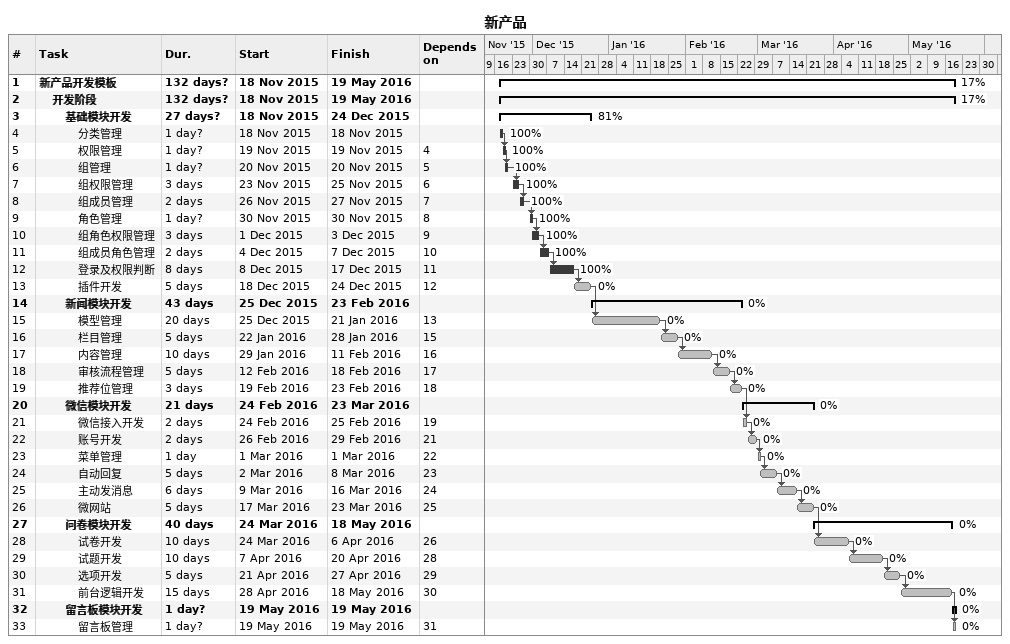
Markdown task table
新产品

| ID | Level | Task | Duration | Start | Finish | Predecessors | % complete |
|---|---|---|---|---|---|---|---|
| 1 | 1 | **新产品开发模板** | 132d? | 2015-11-18 | 2016-05-19 |  | 17 |
| 2 | 2 | **开发阶段** | 132d? | 2015-11-18 | 2016-05-19 |  | 17 |
| 3 | 3 | **基础模块开发** | 27d? | 2015-11-18 | 2015-12-24 |  | 81 |
| 4 | 4 | 分类管理 | 1d? | 2015-11-18 | 2015-11-18 |  | 100 |
| 5 | 4 | 权限管理 | 1d? | 2015-11-19 | 2015-11-19 | 4 | 100 |
| 6 | 4 | 组管理 | 1d? | 2015-11-20 | 2015-11-20 | 5 | 100 |
| 7 | 4 | 组权限管理 | 3d | 2015-11-23 | 2015-11-25 | 6 | 100 |
| 8 | 4 | 组成员管理 | 2d | 2015-11-26 | 2015-11-27 | 7 | 100 |
| 9 | 4 | 角色管理 | 1d? | 2015-11-30 | 2015-11-30 | 8 | 100 |
| 10 | 4 | 组角色权限管理 | 3d | 2015-12-01 | 2015-12-03 | 9 | 100 |
| 11 | 4 | 组成员角色管理 | 2d | 2015-12-04 | 2015-12-07 | 10 | 100 |
| 12 | 4 | 登录及权限判断 | 8d | 2015-12-08 | 2015-12-17 | 11 | 100 |
| 13 | 4 | 插件开发 | 5d | 2015-12-18 | 2015-12-24 | 12 | 0 |
| 14 | 3 | **新闻模块开发** | 43d | 2015-12-25 | 2016-02-23 |  | 0 |
| 15 | 4 | 模型管理 | 20d | 2015-12-25 | 2016-01-21 | 13 | 0 |
| 16 | 4 | 栏目管理 | 5d | 2016-01-22 | 2016-01-28 | 15 | 0 |
| 17 | 4 | 内容管理 | 10d | 2016-01-29 | 2016-02-11 | 16 | 0 |
| 18 | 4 | 审核流程管理 | 5d | 2016-02-12 | 2016-02-18 | 17 | 0 |
| 19 | 4 | 推荐位管理 | 3d | 2016-02-19 | 2016-02-23 | 18 | 0 |
| 20 | 3 | **微信模块开发** | 21d | 2016-02-24 | 2016-03-23 |  | 0 |
| 21 | 4 | 微信接入开发 | 2d | 2016-02-24 | 2016-02-25 | 19 | 0 |
| 22 | 4 | 账号开发 | 2d | 2016-02-26 | 2016-02-29 | 21 | 0 |
| 23 | 4 | 菜单管理 | 1d | 2016-03-01 | 2016-03-01 | 22 | 0 |
| 24 | 4 | 自动回复 | 5d | 2016-03-02 | 2016-03-08 | 23 | 0 |
| 25 | 4 | 主动发消息 | 6d | 2016-03-09 | 2016-03-16 | 24 | 0 |
| 26 | 4 | 微网站 | 5d | 2016-03-17 | 2016-03-23 | 25 | 0 |
| 27 | 3 | **问卷模块开发** | 40d | 2016-03-24 | 2016-05-18 |  | 0 |
| 28 | 4 | 试卷开发 | 10d | 2016-03-24 | 2016-04-06 | 26 | 0 |
| 29 | 4 | 试题开发 | 10d | 2016-04-07 | 2016-04-20 | 28 | 0 |
| 30 | 4 | 选项开发 | 5d | 2016-04-21 | 2016-04-27 | 29 | 0 |
| 31 | 4 | 前台逻辑开发 | 15d | 2016-04-28 | 2016-05-18 | 30 | 0 |
| 32 | 3 | **留言板模块开发** | 1d? | 2016-05-19 | 2016-05-19 |  | 0 |
| 33 | 4 | 留言板管理 | 1d? | 2016-05-19 | 2016-05-19 | 31 | 0 |
